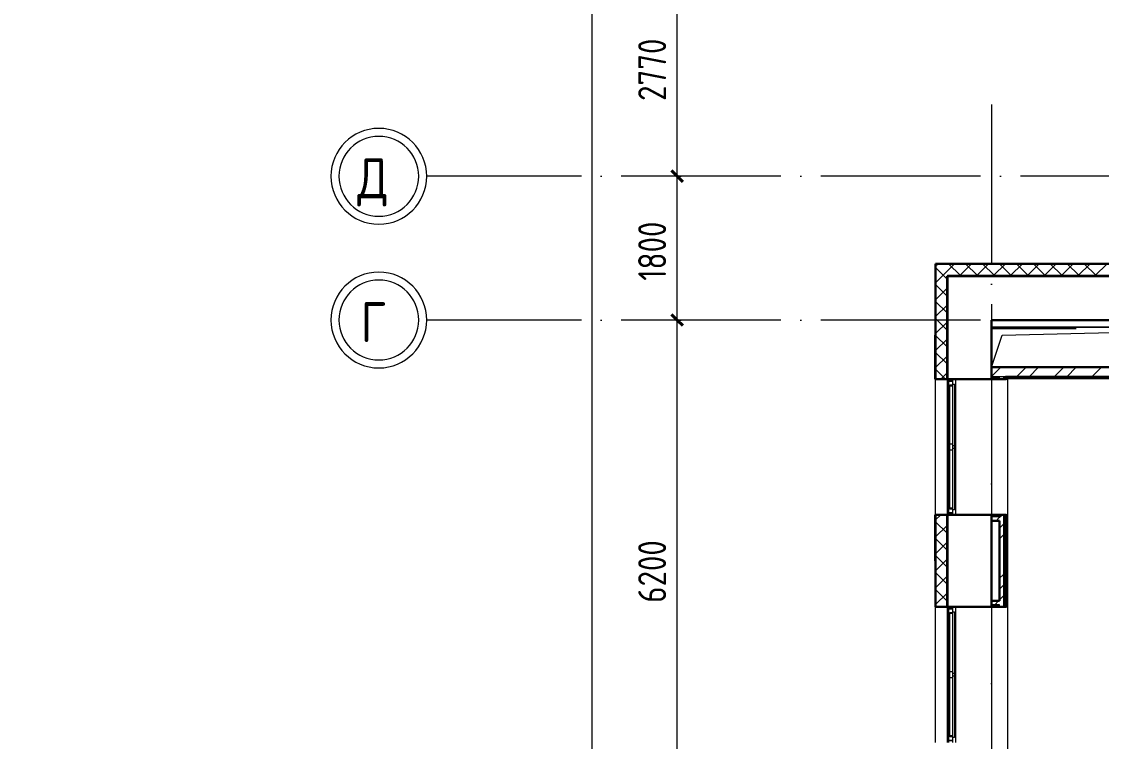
# Model space of a CAD drawing. Header units: millimetres. Extents: x -586848 to 520591, y -385801 to 675781.
# Drawn here: x -64158 to -50636, y -142310 to -133296 of the extents above; entities that cross this region are included whole.
import ezdxf
from ezdxf import colors
from ezdxf.entities.mleader import LeaderData, LeaderLine
from ezdxf.math import Vec2, Vec3

# ---------------------------------------------------------------- set-up
doc = ezdxf.new("R2010")
doc.units = ezdxf.units.MM
doc.linetypes.add('ADSK_Линия сетки', pattern=[25, 20, -2.5, 0, -2.5])
for name, color, linetype, lineweight in [('_ Окна', 7, 'Continuous', 9), ('RC-Выноски', 7, 'Continuous', 0), ('Линии', 7, 'Continuous', 9), ('Ограждение', 252, 'Continuous', 9), ('Окна', 252, 'Continuous', 9), ('Оси', 252, 'Continuous', 9), ('Перекрытие', 252, 'Continuous', 18), ('Размеры', 7, 'Continuous', 9), ('Стены внутренние', 7, 'Continuous', 18), ('Стены наружные', 7, 'Continuous', 18), ('Стены штриховка', 7, 'Continuous', 9)]:
    doc.layers.add(name, color=color, linetype=linetype, lineweight=lineweight)
doc.styles.add('GOST Common_2', font='', dxfattribs={"width": 0.9, "height": 250})
doc.styles.add('GOST Common_4', font='', dxfattribs={"height": 7})
doc.styles.add('RubezhCAD', font='', dxfattribs={"oblique": 10})
doc.styles.get('GOST Common_2').set_extended_font_data('GOST type B')
doc.styles.get('GOST Common_4').set_extended_font_data('GOST 2.304 type A')
doc.styles.get('RubezhCAD').set_extended_font_data('GOST type A')

# ---------------------------------------------------------------- blocks, each defined once
blk = doc.blocks.new('1 этаж')
at = {"color": 251, "lineweight": 18, "true_color": 0x636466}
for p, q in [((-61156, -5434), (-65456, -5434)), ((-65456, -5934), (-65324, -5534)), ((-65324, -5534), (-61156, -5434))]:
    blk.add_line(p, q, dxfattribs=at)
at = {"layer": '_ Окна', "color": 251, "true_color": 0x636466}
for p, q in [((-65996, -6084), (-65996, -6109)), ((-65938, -6109), (-65938, -6084)), ((-65996, -6109), (-65938, -6109)), ((-65938, -7759), (-65996, -7759)), ((-65996, -7759), (-65996, -7784)), ((-65938, -7784), (-65938, -7759)), ((-65996, -8934), (-65996, -8959)), ((-65996, -8959), (-65938, -8959)), ((-65938, -8959), (-65938, -8934)), ((-65938, -10609), (-65996, -10609)), ((-65996, -10609), (-65996, -10634)), ((-65938, -10634), (-65938, -10609))]:
    blk.add_line(p, q, dxfattribs=at)
at = {"layer": '_ Окна', "color": 251, "lineweight": 18, "true_color": 0x636466}
for p, q in [((-65938, -6109), (-65996, -6109)), ((-65996, -6109), (-65996, -6168)), ((-65996, -6168), (-65979, -6173)), ((-65979, -6155), (-65938, -6155)), ((-65979, -6167), (-65979, -6155)), ((-65938, -6147), (-65938, -6109)), ((-65979, -7695), (-65996, -7699)), ((-65996, -7699), (-65996, -7759)), ((-65979, -7713), (-65979, -7701)), ((-65996, -7759), (-65938, -7759)), ((-65938, -7713), (-65979, -7713)), ((-65938, -7759), (-65938, -7721)), ((-65938, -8959), (-65996, -8959)), ((-65996, -8959), (-65996, -9018)), ((-65996, -9018), (-65979, -9023)), ((-65979, -9005), (-65938, -9005)), ((-65979, -9017), (-65979, -9005)), ((-65938, -8997), (-65938, -8959)), ((-65979, -10545), (-65996, -10549)), ((-65996, -10549), (-65996, -10609)), ((-65996, -10609), (-65938, -10609)), ((-65979, -10563), (-65979, -10551)), ((-65938, -10563), (-65979, -10563)), ((-65938, -10609), (-65938, -10571))]:
    blk.add_line(p, q, dxfattribs=at)
at = {"layer": 'Линии', "color": 251, "lineweight": 18, "ltscale": 100, "true_color": 0x636466}
for p, q in [((-65456, -5344), (-65456, -5451)), ((-65456, -5451), (-64396, -5451))]:
    blk.add_line(p, q, dxfattribs=at)
at = {"layer": 'Ограждение', "color": 251, "true_color": 0x636466}
for p, q in [((-65906, -6084), (-65906, -7784)), ((-65456, -6084), (-65456, -7784)), ((-65271, -6084), (-65256, -6084)), ((-65256, -6074), (-65256, -13779)), ((-59531, -6079), (-65256, -6079)), ((-65256, -6084), (-65256, -7784)), ((-65256, -7784), (-65271, -7784)), ((-65906, -8934), (-65906, -10634)), ((-65456, -8934), (-65456, -10634)), ((-65271, -8934), (-65256, -8934)), ((-65256, -8934), (-65256, -10634))]:
    blk.add_line(p, q, dxfattribs=at)
at = {"layer": 'Окна', "color": 251, "true_color": 0x636466}
for p, q in [((-65996, -6168), (-65996, -7699)), ((-65979, -6899), (-65979, -6167)), ((-65979, -6167), (-65938, -6167)), ((-65938, -6919), (-65938, -6147)), ((-65938, -6147), (-65921, -6147)), ((-65921, -6147), (-65921, -6919)), ((-65979, -6969), (-65979, -6899)), ((-65938, -6899), (-65979, -6899)), ((-65979, -7701), (-65979, -6969)), ((-65979, -6969), (-65938, -6969)), ((-65938, -6949), (-65938, -6919)), ((-65921, -6919), (-65938, -6919)), ((-65938, -7721), (-65938, -6949)), ((-65938, -6949), (-65921, -6949)), ((-65921, -6919), (-65921, -6949)), ((-65921, -6949), (-65921, -7721)), ((-65938, -7701), (-65979, -7701)), ((-65921, -7721), (-65938, -7721)), ((-65996, -9018), (-65996, -10549)), ((-65979, -9749), (-65979, -9017)), ((-65979, -9017), (-65938, -9017)), ((-65938, -9769), (-65938, -8997)), ((-65938, -8997), (-65921, -8997)), ((-65921, -8997), (-65921, -9769)), ((-65979, -9819), (-65979, -9749)), ((-65938, -9749), (-65979, -9749)), ((-65979, -10551), (-65979, -9819)), ((-65979, -9819), (-65938, -9819)), ((-65938, -9799), (-65938, -9769)), ((-65921, -9769), (-65938, -9769)), ((-65938, -10571), (-65938, -9799)), ((-65938, -9799), (-65921, -9799)), ((-65921, -9769), (-65921, -9799)), ((-65921, -9799), (-65921, -10571)), ((-65938, -10551), (-65979, -10551)), ((-65921, -10571), (-65938, -10571))]:
    blk.add_line(p, q, dxfattribs=at)
at = {"layer": 'Оси', "color": 251, "linetype": 'ADSK_Линия сетки', "ltscale": 100, "true_color": 0x636466}
for p, q in [((-65456, -2644), (-65456, -33770)), ((4411, -3544), (-72528, -3544)), ((4411, -5344), (-72528, -5344))]:
    blk.add_line(p, q, dxfattribs=at)
at = {"layer": 'Оси', "color": 251, "lineweight": 20, "true_color": 0x636466}
for centre, radius, start, end in [((-73128, -3544), 600, 90, 270), ((-73128, -3544), 600, 270, 90), ((-73128, -3544), 500, 90, 270), ((-73128, -3544), 500, 270, 90), ((-73128, -5344), 600, 90, 270), ((-73128, -5344), 500, 90, 270), ((-73128, -5344), 600, 270, 90), ((-73128, -5344), 500, 270, 90)]:
    blk.add_arc(centre, radius, start, end, dxfattribs=at)
at = {"layer": 'Перекрытие', "color": 251, "ltscale": 100, "true_color": 0x636466}
blk.add_line((-65456, -5434), (-61156, -5434), dxfattribs=at)
at = {"layer": 'Размеры', "color": 251, "lineweight": 20, "true_color": 0x636466}
for p, q in [((-70455, -20314), (-70455, 27006)), ((-69393, -3544), (-69393, -774)), ((-69393, -3544), (-69543, -3544)), ((-69393, -3544), (-69543, -3544)), ((-69393, -5344), (-69393, -3544)), ((-69393, -3544), (-69343, -3544)), ((-69393, -3544), (-69343, -3544)), ((-69393, -5344), (-69543, -5344)), ((-69393, -5344), (-69543, -5344)), ((-69393, -11544), (-69393, -5344)), ((-69393, -5344), (-69343, -5344)), ((-69393, -5344), (-69343, -5344))]:
    blk.add_line(p, q, dxfattribs=at)
at = {"layer": 'Размеры', "color": 251, "lineweight": 40, "true_color": 0x636466}
for p, q in [((-69393, -3544), (-69464, -3473)), ((-69393, -3544), (-69464, -3473)), ((-69393, -3544), (-69322, -3614)), ((-69393, -3544), (-69322, -3614)), ((-69393, -5344), (-69464, -5273)), ((-69393, -5344), (-69464, -5273)), ((-69393, -5344), (-69322, -5414)), ((-69393, -5344), (-69322, -5414))]:
    blk.add_line(p, q, dxfattribs=at)
at = {"layer": 'Стены внутренние', "color": 251, "lineweight": 30, "true_color": 0x636466}
for p, q in [((-66158, -4642), (-66158, -6084)), ((-58781, -4642), (-66158, -4642)), ((-58781, -4794), (-66006, -4794)), ((-65456, -5934), (-65456, -5344)), ((-65456, -5344), (-61156, -5344)), ((-66158, -6084), (-66016, -6084)), ((-66006, -6084), (-65456, -6084)), ((-66158, -7784), (-66158, -8934)), ((-66016, -7784), (-66158, -7784)), ((-65456, -7784), (-66006, -7784)), ((-66006, -7784), (-66006, -8934)), ((-65456, -8859), (-65456, -7859)), ((-66158, -8934), (-66016, -8934)), ((-66006, -8934), (-65456, -8934))]:
    blk.add_line(p, q, dxfattribs=at)
at = {"layer": 'Стены внутренние', "color": 251, "linetype": 'Continuous', "lineweight": 9, "true_color": 0x636466}
for p, q in [((-66156, -4666), (-66134, -4644)), ((-66016, -4828), (-66156, -4688)), ((-66156, -4878), (-66006, -4728)), ((-66006, -4728), (-65922, -4644)), ((-65848, -4784), (-65988, -4644)), ((-65850, -4784), (-65710, -4644)), ((-65636, -4784), (-65776, -4644)), ((-65687, -4644), (-65689, -4642)), ((-65637, -4784), (-65497, -4644)), ((-65424, -4784), (-65564, -4644)), ((-65425, -4784), (-65285, -4644)), ((-65212, -4784), (-65352, -4644)), ((-65213, -4784), (-65073, -4644)), ((-65000, -4784), (-65140, -4644)), ((-65001, -4784), (-64861, -4644)), ((-64787, -4784), (-64927, -4644)), ((-64789, -4784), (-64649, -4644)), ((-64575, -4784), (-64715, -4644)), ((-64577, -4784), (-64437, -4644)), ((-64363, -4784), (-64503, -4644)), ((-64365, -4784), (-64225, -4644)), ((-64363, -4642), (-64364, -4644)), ((-64151, -4784), (-64291, -4644)), ((-64280, -4644), (-64281, -4642)), ((-64152, -4784), (-64012, -4644)), ((-66156, -4882), (-66156, -4882)), ((-66016, -5040), (-66156, -4900)), ((-66156, -5090), (-66016, -4950)), ((-66016, -5252), (-66156, -5112)), ((-66156, -5302), (-66016, -5162)), ((-66016, -5465), (-66156, -5325)), ((-66156, -5514), (-66016, -5374)), ((-66156, -5492), (-66156, -5492)), ((-66016, -5677), (-66156, -5537)), ((-66156, -5726), (-66016, -5586)), ((-66156, -5695), (-66156, -5695)), ((-66016, -5889), (-66156, -5749)), ((-66156, -5939), (-66016, -5799)), ((-66156, -6068), (-66158, -6064)), ((-66033, -6084), (-66156, -5961)), ((-66156, -6000), (-66156, -6000)), ((-66146, -6084), (-66148, -6082)), ((-66087, -6082), (-66016, -6011)), ((-66156, -7848), (-66094, -7786)), ((-66016, -7798), (-66030, -7784)), ((-66016, -8010), (-66156, -7870)), ((-66156, -8060), (-66016, -7920)), ((-66156, -7930), (-66156, -7930)), ((-66016, -8222), (-66156, -8082)), ((-66156, -8272), (-66016, -8132)), ((-66156, -8235), (-66156, -8235)), ((-66016, -8434), (-66156, -8294)), ((-66156, -8484), (-66016, -8344)), ((-66016, -8647), (-66156, -8507)), ((-66156, -8696), (-66016, -8556)), ((-66016, -8859), (-66156, -8719)), ((-66156, -8908), (-66016, -8768)), ((-66156, -8845), (-66156, -8845)), ((-66155, -8932), (-66156, -8931))]:
    blk.add_line(p, q, dxfattribs=at)
at = {"layer": 'Стены внутренние', "color": 251, "true_color": 0x636466}
for p, q in [((-66158, -7784), (-66158, -6084)), ((-66006, -7784), (-66006, -6084)), ((-66158, -10634), (-66158, -8934)), ((-66006, -10634), (-66006, -8934))]:
    blk.add_line(p, q, dxfattribs=at)
at = {"layer": 'Стены наружные', "color": 251, "linetype": 'Continuous', "lineweight": 9, "true_color": 0x636466}
for p, q in [((-66006, -4804), (-66016, -4804)), ((-66006, -4904), (-66016, -4904)), ((-66006, -5004), (-66016, -5004)), ((-66006, -5104), (-66016, -5104)), ((-66006, -5204), (-66016, -5204)), ((-66006, -5304), (-66016, -5304)), ((-66006, -5404), (-66016, -5404)), ((-66006, -5504), (-66016, -5504)), ((-66006, -5604), (-66016, -5604)), ((-66006, -5704), (-66016, -5704)), ((-66006, -5804), (-66016, -5804)), ((-66159, -5925), (-66163, -5931)), ((-66006, -5904), (-66016, -5904)), ((-65456, -6052), (-65337, -5934)), ((-65143, -6054), (-65023, -5934)), ((-64986, -6054), (-64866, -5934)), ((-64672, -6054), (-64552, -5934)), ((-64514, -6054), (-64394, -5934)), ((-64200, -6054), (-64080, -5934)), ((-66158, -6064), (-66158, -6063)), ((-66006, -6004), (-66016, -6004)), ((-65452, -6084), (-65440, -6071)), ((-65440, -6071), (-65427, -6059)), ((-65230, -6074), (-65225, -6069)), ((-65160, -6074), (-65155, -6069)), ((-65089, -6074), (-65084, -6069)), ((-65018, -6074), (-65013, -6069)), ((-65013, -6069), (-64998, -6054)), ((-64947, -6074), (-64942, -6069)), ((-64877, -6074), (-64872, -6069)), ((-64806, -6074), (-64801, -6069)), ((-64735, -6074), (-64730, -6069)), ((-64665, -6074), (-64660, -6069)), ((-64594, -6074), (-64589, -6069)), ((-64589, -6069), (-64574, -6054)), ((-64523, -6074), (-64518, -6069)), ((-64453, -6074), (-64448, -6069)), ((-64382, -6074), (-64377, -6069)), ((-64311, -6074), (-64306, -6069)), ((-64240, -6074), (-64235, -6069)), ((-64170, -6074), (-64165, -6069)), ((-64165, -6069), (-64150, -6054)), ((-64099, -6074), (-64094, -6069)), ((-66006, -7804), (-66016, -7804)), ((-65456, -7784), (-65455, -7784)), ((-65399, -7859), (-65356, -7815)), ((-65356, -7815), (-65324, -7784)), ((-65306, -7846), (-65293, -7834)), ((-65293, -7834), (-65281, -7821)), ((-65276, -7816), (-65271, -7811)), ((-66006, -7904), (-66016, -7904)), ((-65356, -7950), (-65306, -7900)), ((-65276, -7887), (-65271, -7882)), ((-65276, -7958), (-65271, -7953)), ((-66006, -8004), (-66016, -8004)), ((-66006, -8104), (-66016, -8104)), ((-65356, -8085), (-65306, -8035)), ((-65306, -8058), (-65293, -8046)), ((-65293, -8046), (-65281, -8033)), ((-65281, -8033), (-65276, -8028)), ((-65276, -8028), (-65271, -8023)), ((-65276, -8099), (-65271, -8094)), ((-66006, -8204), (-66016, -8204)), ((-65293, -8258), (-65281, -8246)), ((-65276, -8170), (-65271, -8165)), ((-65276, -8241), (-65271, -8236)), ((-66006, -8304), (-66016, -8304)), ((-65306, -8271), (-65293, -8258)), ((-65276, -8311), (-65271, -8306)), ((-65276, -8382), (-65271, -8377)), ((-66006, -8404), (-66016, -8404)), ((-66006, -8504), (-66016, -8504)), ((-65306, -8483), (-65293, -8470)), ((-65293, -8470), (-65281, -8458)), ((-65281, -8458), (-65276, -8453)), ((-65276, -8453), (-65271, -8448)), ((-65276, -8523), (-65271, -8518)), ((-66006, -8604), (-66016, -8604)), ((-65356, -8579), (-65306, -8529)), ((-65276, -8594), (-65271, -8589)), ((-66006, -8704), (-66016, -8704)), ((-65356, -8714), (-65306, -8664)), ((-65306, -8695), (-65293, -8682)), ((-65293, -8682), (-65281, -8670)), ((-65276, -8665), (-65271, -8660)), ((-65276, -8736), (-65271, -8731)), ((-66006, -8804), (-66016, -8804)), ((-66006, -8904), (-66016, -8904)), ((-65416, -8909), (-65366, -8859)), ((-65356, -8849), (-65306, -8799)), ((-65306, -8907), (-65293, -8894)), ((-65293, -8894), (-65281, -8882)), ((-65281, -8882), (-65276, -8877)), ((-65276, -8806), (-65271, -8801)), ((-65276, -8877), (-65271, -8872))]:
    blk.add_line(p, q, dxfattribs=at)
at = {"layer": 'Стены наружные', "color": 251, "lineweight": 30, "true_color": 0x636466}
for p, q in [((-66006, -6084), (-66006, -4794)), ((-66163, -5534), (-66163, -6084)), ((-66158, -5534), (-66163, -5534)), ((-61156, -5934), (-65456, -5934)), ((-65456, -5934), (-65456, -6084)), ((-66163, -6084), (-66158, -6084)), ((-66016, -6084), (-66006, -6084)), ((-65456, -6084), (-65271, -6084)), ((-59697, -6054), (-65281, -6054)), ((-65281, -6054), (-65281, -6069)), ((-65276, -6069), (-65271, -6069)), ((-65271, -6084), (-65271, -6074)), ((-65271, -6074), (-59531, -6074)), ((-66163, -7784), (-66163, -8359)), ((-66158, -7784), (-66163, -7784)), ((-66006, -7784), (-66016, -7784)), ((-65271, -7784), (-65456, -7784)), ((-65456, -7784), (-65456, -7859)), ((-65271, -8934), (-65271, -7784)), ((-65456, -7859), (-65356, -7859)), ((-65356, -7859), (-65356, -8859)), ((-66163, -8359), (-66158, -8359)), ((-65356, -8859), (-65456, -8859)), ((-65456, -8859), (-65456, -8934)), ((-66016, -8934), (-66006, -8934)), ((-65456, -8934), (-65271, -8934))]:
    blk.add_line(p, q, dxfattribs=at)
at = {"layer": 'Стены штриховка', "color": 251, "true_color": 0x636466}
for p, q in [((-58783, -4644), (-66158, -4644)), ((-66156, -4642), (-66156, -6082)), ((-66016, -6084), (-66016, -4794)), ((-66016, -4794), (-66006, -4794)), ((-66006, -4784), (-58781, -4784)), ((-66006, -4784), (-66006, -4794)), ((-66156, -6082), (-66082, -6082)), ((-66082, -6084), (-66082, -6082)), ((-65281, -6054), (-65456, -6054)), ((-65356, -6059), (-65456, -6059)), ((-65356, -6071), (-65456, -6071)), ((-65356, -6084), (-65356, -6059)), ((-65306, -6054), (-65306, -6084)), ((-65293, -6054), (-65293, -6084)), ((-65281, -6069), (-65281, -6084)), ((-65276, -6084), (-65276, -6069)), ((-65271, -6069), (-59501, -6069)), ((-66156, -7786), (-66156, -8932)), ((-66082, -7786), (-66156, -7786)), ((-66082, -7786), (-66082, -7784)), ((-66016, -8934), (-66016, -7784)), ((-65356, -7796), (-65456, -7796)), ((-65356, -7809), (-65456, -7809)), ((-65356, -7809), (-65356, -7784)), ((-65306, -7784), (-65306, -8934)), ((-65293, -7784), (-65293, -8934)), ((-65281, -7784), (-65281, -8934)), ((-65276, -8934), (-65276, -7784)), ((-65356, -8909), (-65456, -8909)), ((-65356, -8921), (-65456, -8921)), ((-65356, -8934), (-65356, -8909)), ((-66156, -8932), (-66082, -8932)), ((-66082, -8934), (-66082, -8932))]:
    blk.add_line(p, q, dxfattribs=at)
at = {"layer": 'Оси', "color": 251, "true_color": 0x636466, "style": 'GOST Common_2', "width": 0.9}
for s, p in [('Д', (-73399, -3819)), ('Г', (-73355, -5619))]:
    blk.add_text(s, height=500, dxfattribs=at).set_placement(p)
at = {"layer": 'Размеры', "color": 251, "lineweight": 20, "true_color": 0x636466, "char_height": 350, "attachment_point": 1, "rotation": 90, "line_spacing_factor": 1.022761, "style": 'GOST Common_4'}
for s, insert, width in [('2770', (-69880, -2600), 1059.58), ('1800', (-69880, -4852), 980.83), ('6200', (-69880, -8885), 1059.58)]:
    blk.add_mtext(s, dxfattribs=dict(at, insert=insert, width=width))

msp = doc.modelspace()

# ---------------------------------------------------------------- block references
msp.add_blockref('1 этаж', (13443.4, -131688.8))

# ---------------------------------------------------------------- leaders
at = {"layer": 'RC-Выноски', "linetype": 'Continuous', "ltscale": 15}
ml = msp.add_multileader_mtext('Standard', dxfattribs=at)
ml.set_content('{\\H0.91667x;РЦ3 - }КПСВВнг(А)-LSLTx 1x2x1,0', color=256, style='RubezhCAD')
ml.set_leader_properties()
ml.build(insert=Vec2(0, 0))
ml.multileader.update_dxf_attribs({"has_text_frame": 1, "text_left_attachment_type": 6, "text_right_attachment_type": 6, "dogleg_length": 2, "arrow_head_size": 400, "scale": 100})
ctx = ml.context
ctx.base_point, ctx.scale, ctx.char_height, ctx.arrow_head_size, ctx.landing_gap_size, ctx.plane_origin = Vec3(-13975.7, -137738.5), 100, 250, 400, 100, Vec3(-541669.4, -176455)
ctx.left_attachment, ctx.right_attachment, ctx.text_align_type = 6, 6, 2
notes = []
notes.append((ctx, [(1, (1, 1, 0), (-9344.8, -137738.5), (-1, 0), 200, [(0, [(-7916.7, -138985)], 0, [])])]))
ctx.mtext.insert, ctx.mtext.width, ctx.mtext.alignment, ctx.mtext.flow_direction = Vec3(-9644.8, -137438.5), 5324.915, 3, 5
ml = msp.add_multileader_mtext('Standard', dxfattribs=at)
ml.set_content('{\\H0.91667x;РЦ4..12 - }КПСВВнг(А)-LSLTx 1x2x1,0', color=256, style='RubezhCAD')
ml.set_leader_properties()
ml.build(insert=Vec2(0, 0))
ml.multileader.update_dxf_attribs({"has_text_frame": 1, "text_left_attachment_type": 6, "text_right_attachment_type": 6, "dogleg_length": 2, "arrow_head_size": 400, "scale": 100})
ctx = ml.context
ctx.base_point, ctx.scale, ctx.char_height, ctx.arrow_head_size, ctx.landing_gap_size, ctx.plane_origin = Vec3(-25537.5, -138414.4), 100, 250, 400, 100, Vec3(-552871.1, -177130.9)
ctx.left_attachment, ctx.right_attachment, ctx.text_align_type = 6, 6, 2
notes.append((ctx, [(1, (1, 1, 0), (-20546.5, -138414.4), (-1, 0), 200, [(0, [(-19118.4, -139660.9)], 0, [])])]))
ctx.mtext.insert, ctx.mtext.width, ctx.mtext.alignment, ctx.mtext.flow_direction = Vec3(-20846.5, -138114.4), 5324.915, 3, 5
for ctx, leaders in notes:
    for number, flags, end, landing, length, lines in leaders:
        leader = LeaderData()
        leader.index, (leader.has_last_leader_line, leader.has_dogleg_vector, leader.attachment_direction) = number, flags
        leader.last_leader_point, leader.dogleg_vector, leader.dogleg_length = Vec3(end), Vec3(landing), length
        for number, points, colour, breaks in lines:
            line = LeaderLine()
            line.index, line.vertices, line.color, line.breaks = number, Vec3.list(points), colors.encode_raw_color(colour), breaks
            leader.lines.append(line)
        ctx.leaders.append(leader)

doc.saveas('drawing.dxf')
